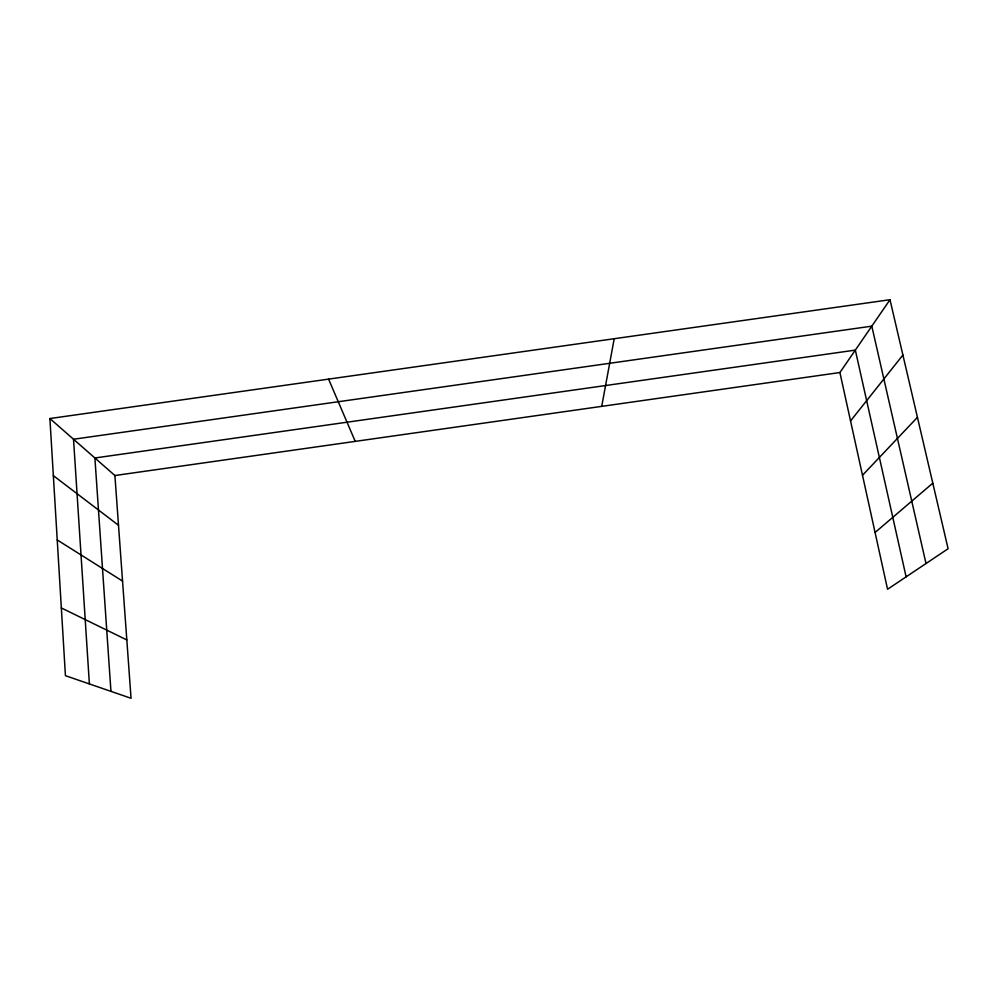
<?xml version="1.0" encoding="UTF-8"?>
<svg xmlns="http://www.w3.org/2000/svg" width="998" height="998" viewBox="0 0 998 998"><rect width="100%" height="100%" fill="white"/><g stroke="black" fill="none" stroke-linecap="round" stroke-linejoin="round"><path stroke-width="1.5" d="M601.719 406.361L614.207 338.721M839.904 372.528L889.991 299.712L948.1 548.738L887.559 589.269L839.904 372.528L114.895 475.522L49.9 418.536L889.991 299.712M850.545 420.931L902.903 355.026M862.497 475.26L917.436 417.326M875.071 532.483L932.806 483.157M61.34 607.944L126.808 639.918M57.235 539.955L122.554 581.098M53.343 475.634L118.5 525.26M328.579 379.115L355.226 441.378M926.007 563.521L871.803 326.159L73.528 439.245L89.383 683.942M906.109 576.844L855.336 350.111L94.897 457.982L110.953 691.365M114.895 475.522L131.05 698.288L65.431 675.683L49.9 418.536"/></g></svg>
